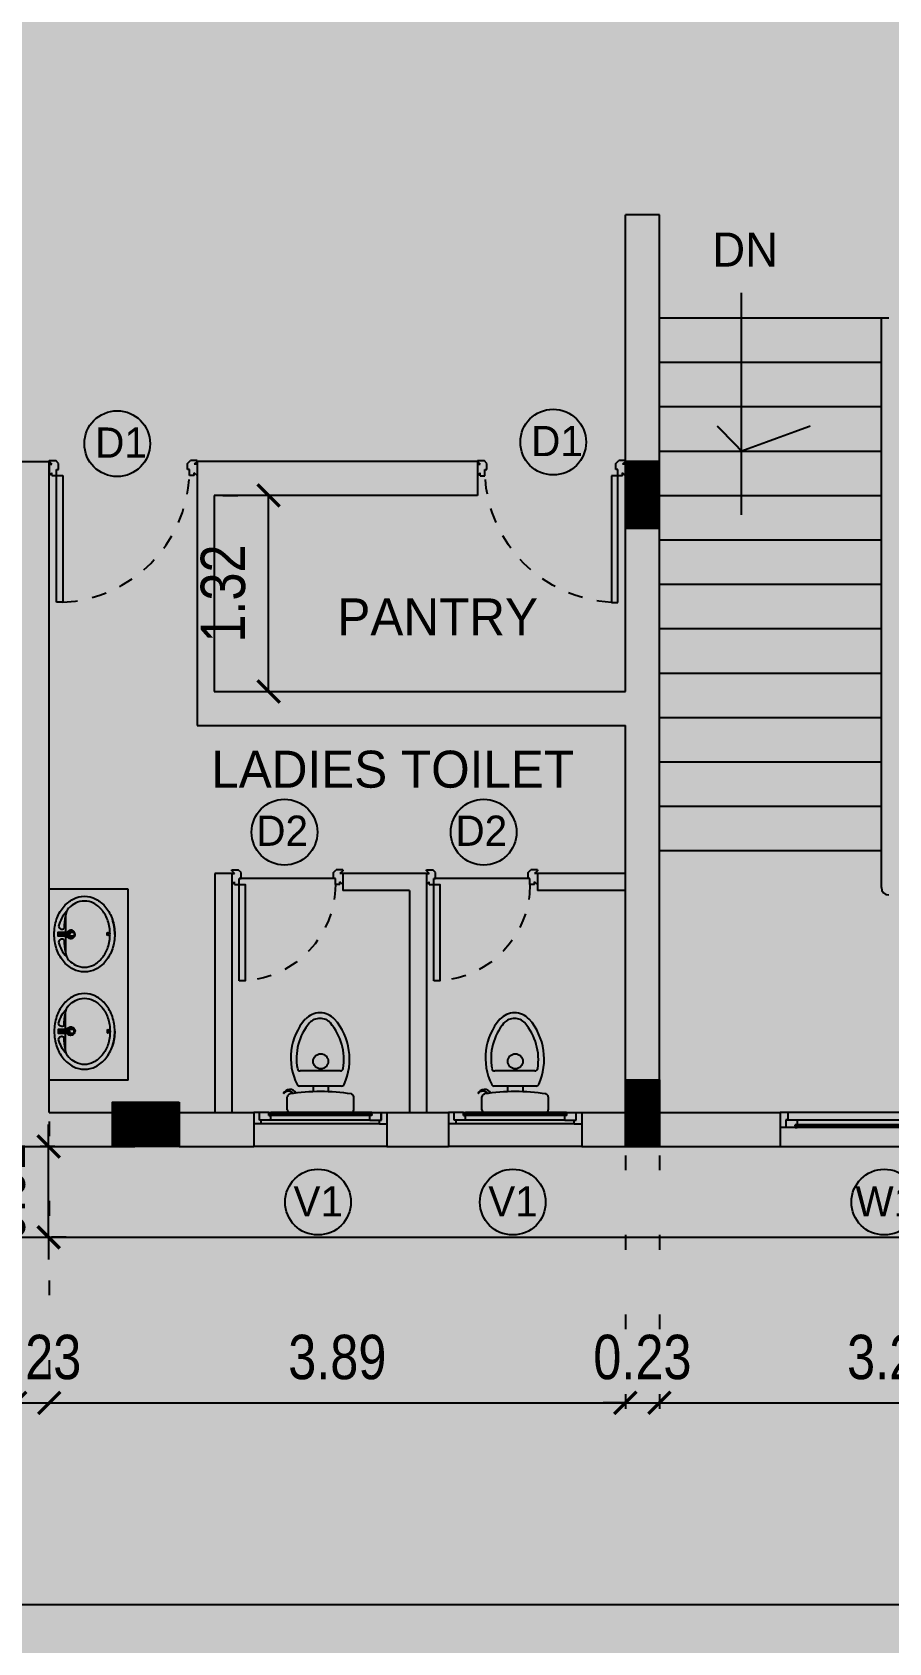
# Model space of a CAD drawing. Header units: metres. Extents: x 1422408 to 2267498, y 3894 to 80428.
# Drawn here: x 2267140.41 to 2267146.2, y 4145.51 to 4156.4 of the extents above; entities that cross this region are included whole.
import ezdxf

# ---------------------------------------------------------------- set-up
doc = ezdxf.new("R2010")
doc.units = ezdxf.units.M
doc.header["$LTSCALE"] = 3.5
doc.header["$MEASUREMENT"] = 0
for name, pattern in [('DASHED2', [0.375, 0.25, -0.125]), ('DOT2', [0.125, 0, -0.125]), ('HIDDEN', [0.375, 0.25, -0.125])]:
    doc.linetypes.add(name, pattern=pattern)
doc.layers.get('0').update_dxf_attribs({"linetype": 'CONTINUOUS'})
doc.layers.get('DEFPOINTS').update_dxf_attribs({"linetype": 'CONTINUOUS'})
for name, color, linetype in [('CAR', 8, 'DASHED2'), ('COLUMN', 2, 'CONTINUOUS'), ('DOOR', 8, 'CONTINUOUS'), ('ED', 30, 'CONTINUOUS'), ('FURN', 35, 'CONTINUOUS'), ('GLASS', 4, 'CONTINUOUS'), ('kitchen', 252, 'CONTINUOUS'), ('sanitary', 42, 'CONTINUOUS'), ('STEPS', 233, 'CONTINUOUS'), ('TABLE', 14, 'CONTINUOUS'), ('TEXT', 4, 'CONTINUOUS'), ('TOILET', 8, 'CONTINUOUS'), ('WALL', 125, 'CONTINUOUS'), ('WIN', 8, 'CONTINUOUS'), ('window', 252, 'CONTINUOUS')]:
    doc.layers.add(name, color=color, linetype=linetype)
doc.layers.add('P', color=250, linetype='CONTINUOUS', lineweight=100)
doc.styles.add('ID', font='GOTHIC.TTF', dxfattribs={"width": 0.85})
doc.styles.add('USA TEXT', font='GOTHIC.TTF')
doc.dimstyles.new('1-100-ED', dxfattribs={"dimtxt": 350, "dimasz": 100, "dimexe": 0.18, "dimexo": 0.0625, "dimgap": 25, "dimtad": 1, "dimdec": 0, "dimzin": 0, "dimdsep": 46, "dimtxsty": 'USA TEXT', "dimblk": 'ARCHTICK', "dimcen": 0.1, "dimclrd": 252, "dimclre": 9, "dimclrt": 3, "dimadec": 0, "dimazin": 0, "dimtfac": 1, "dimtdec": 0, "dimtofl": 0, "dimtmove": 2, "dimatfit": 3, "dimldrblk": 'ARCHTICK', "dimfxl": 0.18, "dimtolj": 1, "dimtzin": 0, "dimarcsym": 0})
doc.dimstyles.new('1-100-ID', dxfattribs={"dimtxt": 0.3, "dimasz": 0.15, "dimexe": 0.1, "dimexo": 0.06, "dimgap": 0.15, "dimtad": 1, "dimzin": 3, "dimdsep": 46, "dimtxsty": 'ID', "dimblk": 'ARCHTICK', "dimcen": 0, "dimclrd": 252, "dimclre": 252, "dimclrt": 3, "dimadec": 0, "dimazin": 0, "dimtfac": 1, "dimtix": 1, "dimtmove": 2, "dimatfit": 3, "dimldrblk": 'OPEN90', "dimfxl": 0, "dimtolj": 1, "dimtzin": 0, "dimarcsym": 0})

# ---------------------------------------------------------------- blocks, each defined once
blk = doc.blocks.new('1')
at = {"layer": 'COLUMN'}
h = blk.add_hatch(dxfattribs=at)
h.set_pattern_fill('ANSI31', color=8, scale=50, style=0)
h.paths.add_polyline_path([(1593152, -270597), (1592852, -270597), (1592852, -270147), (1593152, -270147)])
at = {"layer": 'COLUMN', "color": 4}
for p, q in [((1592967, -270147), (1592967, -270597)), ((1592852, -270482), (1593152, -270482))]:
    blk.add_line(p, q, dxfattribs=at)
at = {"layer": 'COLUMN'}
for points in [[(1593152, -270597), (1592852, -270597), (1592852, -270147), (1593152, -270147)], [(1592938, -270454), (1592995, -270454), (1592995, -270510), (1592938, -270510)]]:
    blk.add_lwpolyline(points, close=True, dxfattribs=at)
blk = doc.blocks.new('1000door.')
at = {"layer": 'DOOR'}
for p, q in [((0, 19), (0, 26)), ((0, 26), (45, 26)), ((0, 19), (19, 0)), ((0, 0), (19, 0)), ((0, 0), (0, -77)), ((64, 6), (45, 26)), ((64, -35), (64, 6)), ((936, 6), (955, 26)), ((936, -35), (936, 6)), ((1000, 26), (955, 26)), ((1000, 19), (981, 0)), ((1000, 0), (981, 0)), ((1000, 26), (1000, 19)), ((1000, 0), (1000, -77)), ((0, -77), (19, -58)), ((19, -77), (19, -58)), ((19, -77), (51, -77)), ((51, -77), (51, -35)), ((51, -35), (64, -35)), ((51, -77), (93, -77)), ((51, -933), (51, -77)), ((93, -77), (93, -933)), ((949, -35), (936, -35)), ((949, -77), (949, -35)), ((981, -77), (949, -77)), ((981, -77), (981, -58)), ((1000, -77), (981, -58)), ((1000, -77), (1000, -77)), ((93, -933), (51, -933))]:
    blk.add_line(p, q, dxfattribs=at)
at = {"layer": 'DOOR', "color": 250, "linetype": 'HIDDEN', "ltscale": 0.5}
blk.add_arc((49, -33), 901, 272.8044, 357.2379, dxfattribs=at)
blk = doc.blocks.new('d1-a')
at = {"layer": 'DOOR'}
for p, q in [((0, 3), (0.75, 2.25)), ((0, 0), (0, 3)), ((0, -0.75), (0.75, 0)), ((0, 0), (0.75, 0)), ((0.75, 3), (2, 3)), ((0.75, 3), (0.75, 2.25)), ((2, 3), (2, 1.38)), ((2, 1.38), (2.5, 1.38)), ((2.5, 1.38), (2.5, -0.25)), ((28, 1.38), (27.5, 1.38)), ((27.5, 1.38), (27.5, -0.25)), ((29.25, 3), (28, 3)), ((28, 3), (28, 1.38)), ((29.25, 3), (29.25, 2.25)), ((30, 3), (29.25, 2.25)), ((30, -0.75), (29.25, 0)), ((30, 0), (29.25, 0)), ((30, 3), (30, 3)), ((30, 0), (30, 3)), ((0, -0.75), (0, -1)), ((0, -1), (1.75, -1)), ((2.5, -0.25), (1.75, -1)), ((27.5, -0.25), (28.25, -1)), ((30, -1), (28.25, -1)), ((30, -1), (30, -0.75))]:
    blk.add_line(p, q, dxfattribs=at)
blk.add_lwpolyline([(2, 29), (2, 3), (3.62, 3), (3.62, 29)], close=True, dxfattribs=at)
at = {"layer": 'DOOR', "linetype": 'HIDDEN'}
blk.add_arc((1.91, 2.97), 26.09, 0.0754, 86.2439, dxfattribs=at)
blk = doc.blocks.new('WASHBASIN1')
at = {"layer": 'kitchen', "color": 251}
for p, q in [((-3, 0.5), (-3, 4.79)), ((-3, -4.79), (-3, -0.5))]:
    blk.add_line(p, q, dxfattribs=at)
at = {"layer": 'kitchen', "color": 252}
blk.add_lwpolyline([(0, 0, -0.080167), (-0.63, -3.92, -0.088923), (-2.34, -7.07, -0.104957), (-5.03, -9.28, -0.120011), (-8, -10, -0.120011), (-10.97, -9.28, -0.104957), (-13.66, -7.07, -0.088923), (-15.37, -3.92, -0.080167), (-16, 0, -0.080167), (-15.37, 3.92, -0.088923), (-13.66, 7.07, -0.104957), (-10.97, 9.28, -0.120011), (-8, 10, -0.120011), (-5.03, 9.28, -0.104957), (-2.34, 7.07, -0.088923), (-0.63, 3.92, -0.080167)], format="xyb", close=True, dxfattribs=at)
at = {"layer": 'kitchen', "color": 14}
blk.add_lwpolyline([(-5.26, 0.5), (-1.07, 0.5), (-1.07, -0.5), (-5.26, -0.5)], close=True, dxfattribs=at)
at = {"layer": 'kitchen', "color": 205}
blk.add_lwpolyline([(-4.16, 0.12), (-1.62, 0.12), (-1.62, -0.12), (-4.16, -0.12)], close=True, dxfattribs=at)
at = {"layer": 'kitchen', "color": 252}
blk.add_lwpolyline([(-2.84, 0.12), (-2.84, 0.35), (-1.2, 0.35), (-1.2, -0.35), (-2.84, -0.35), (-2.84, -0.12)], dxfattribs=at)
at = {"layer": 'kitchen', "color": 251}
for centre, radius, start, end in [((-8, 3.55), 5.2, 90, 117.3736), ((-8, 3.55), 5.2, 62.6264, 90), ((-5.72, 0.72), 8.91, 141.3402, 161.6663), ((-7.11, 1.84), 7.13, 117.3736, 141.3402), ((-8.89, 1.84), 7.13, 45.6553, 62.6264), ((-6, 4.79), 3, 0, 45.6553), ((-3.54, 0), 11.21, 161.6663, 180), ((-3.54, 0), 11.21, 180, 198.3337), ((-5.72, -0.72), 8.91, 198.3337, 218.6598), ((-7.11, -1.84), 7.13, 218.6598, 242.6264), ((-8, -3.55), 5.2, 242.6264, 270), ((-8, -3.55), 5.2, 270, 297.3736), ((-8.89, -1.84), 7.13, 297.3736, 314.3447), ((-6, -4.79), 3, 314.3447, 0)]:
    blk.add_arc(centre, radius, start, end, dxfattribs=at)
at = {"layer": 'kitchen', "color": 250}
for centre, radius, start, end in [((-9.41, 0.12), 8.49, 13.6482, 43.35), ((-13.31, 2.07), 10.66, 357.4037, 14.7889), ((-4.38, 0.07), 1.12, 22.6482, 329.947), ((-4.38, 0.07), 0.875, 29.6758, 150.3242), ((-2.02, 2.16), 0.862, 222.2517, 358.3999), ((-4.38, 0.07), 0.875, 220.0822, 319.9178), ((-9.41, -0.12), 8.49, 316.65, 346.3518), ((-13.31, -2.07), 10.66, 345.2111, 2.5963), ((-2.02, -2.16), 0.862, 1.6001, 137.7483)]:
    blk.add_arc(centre, radius, start, end, dxfattribs=at)
blk.add_ellipse((-14.17, 0), major_axis=(0, 0.45), ratio=0.449595, dxfattribs=at)
at = {"layer": 'TABLE'}
blk.add_arc((-3.54, 0), 12.46, 179.5656, 198.3337, dxfattribs=at)
blk = doc.blocks.new('EWC1')
at = {"layer": 'sanitary'}
for p, q in [((134, 281), (-138, 281)), ((142, 179), (-142, 179)), ((-51, 179), (-51, 141)), ((51, 179), (51, 141)), ((-225, 19), (-225, 106)), ((205, 0), (-205, 0)), ((225, 19), (225, 106))]:
    blk.add_line(p, q, dxfattribs=at)
blk.add_circle((1, 346), 51.1, dxfattribs=at)
for centre, radius, start, end in [((-4, 540), 134, 42.6723, 137.3277), ((201, 369), 402, 139.2266, 206.511), ((211, 365), 374, 139.9991, 190.5384), ((-4, 540), 96.2, 42.6723, 137.3277), ((-231, 356), 388, 351.2742, 40.0087), ((-220, 360), 416, 335.874, 40.7704), ((-138, 300), 19.2, 191.1661, 270), ((134, 300), 19.2, 270, 350.7716), ((-208, 110), 46.9, 26.4939, 159.6192), ((-218, 104), 40.7, 36.8012, 146.6625), ((-205, 106), 19.2, 99.0465, 180), ((0, -1184), 1326, 80.9535, 99.0465), ((-142, 198), 19.2, 207.7076, 270), ((142, 198), 19.2, 270, 334.7899), ((205, 106), 19.2, 0, 80.9535), ((-205, 19), 19.2, 180, 270), ((205, 19), 19.2, 270, 0)]:
    blk.add_arc(centre, radius, start, end, dxfattribs=at)
blk = doc.blocks.new('VENT')
at = {"layer": 'GLASS'}
for p, q in [((1948416, -431257), (1947721, -431257)), ((1947721, -431257), (1947721, -431264)), ((1948416, -431264), (1947721, -431264)), ((1948416, -431257), (1948416, -431264))]:
    blk.add_line(p, q, dxfattribs=at)
at = {"layer": 'WALL', "linetype": 'Continuous'}
for p, q in [((1947618, -431244), (1947618, -431474)), ((1948518, -431244), (1948518, -431474))]:
    blk.add_line(p, q, dxfattribs=at)
at = {"layer": 'WIN', "color": 205}
for p, q in [((1947656, -431244), (1947618, -431244)), ((1947669, -431321), (1947618, -431321)), ((1947656, -431296), (1947656, -431244)), ((1947669, -431296), (1947656, -431296)), ((1947657, -431296), (1947657, -431244)), ((1947720, -431244), (1947657, -431244)), ((1947733, -431296), (1947657, -431296)), ((1947669, -431321), (1947669, -431296)), ((1947720, -431264), (1947720, -431244)), ((1947720, -431264), (1947733, -431264)), ((1947721, -431257), (1947721, -431244)), ((1947721, -431244), (1947733, -431244)), ((1947733, -431257), (1947721, -431257)), ((1947733, -431257), (1947733, -431244)), ((1947733, -431296), (1947733, -431264)), ((1948403, -431257), (1948403, -431244)), ((1948416, -431244), (1948403, -431244)), ((1948403, -431257), (1948416, -431257)), ((1948403, -431296), (1948403, -431264)), ((1948417, -431264), (1948403, -431264)), ((1948403, -431296), (1948480, -431296)), ((1948416, -431257), (1948416, -431244)), ((1948417, -431244), (1948480, -431244)), ((1948417, -431264), (1948417, -431244)), ((1948467, -431321), (1948467, -431296)), ((1948467, -431296), (1948481, -431296)), ((1948467, -431321), (1948518, -431321)), ((1948480, -431296), (1948480, -431244)), ((1948481, -431296), (1948481, -431244)), ((1948481, -431244), (1948518, -431244))]:
    blk.add_line(p, q, dxfattribs=at)
at = {"layer": 'WIN'}
for p, q in [((1948467, -431321), (1947669, -431321)), ((1948403, -431244), (1947733, -431244)), ((1948403, -431296), (1947733, -431296)), ((1948518, -431474), (1947618, -431474))]:
    blk.add_line(p, q, dxfattribs=at)
blk = doc.blocks.new('WINDWO')
at = {"layer": 'WALL'}
for p, q in [((0, 230), (0, 0)), ((1500, 230), (1500, 0))]:
    blk.add_line(p, q, dxfattribs=at)
at = {"layer": 'window', "color": 252}
for p, q in [((51, 230), (0, 230)), ((1449, 230), (51, 230)), ((51, 230), (51, 180)), ((1449, 230), (1449, 180)), ((1449, 230), (1500, 230)), ((38, 128), (0, 128)), ((38, 180), (38, 128)), ((51, 180), (38, 180)), ((38, 179), (38, 128)), ((115, 179), (38, 179)), ((102, 128), (38, 128)), ((102, 147), (102, 128)), ((102, 147), (115, 147)), ((102, 141), (102, 147)), ((102, 141), (102, 128)), ((115, 141), (102, 141)), ((102, 128), (115, 128)), ((115, 179), (115, 147)), ((115, 141), (115, 128)), ((1385, 179), (1462, 179)), ((1385, 179), (1385, 147)), ((1398, 147), (1385, 147)), ((1385, 141), (1398, 141)), ((1385, 141), (1385, 128)), ((1398, 128), (1385, 128)), ((1398, 147), (1398, 128)), ((1398, 141), (1398, 128)), ((1398, 128), (1462, 128)), ((1449, 180), (1462, 180)), ((1462, 180), (1462, 128)), ((1462, 179), (1462, 128)), ((1462, 128), (1500, 128)), ((0, 0), (1500, 0))]:
    blk.add_line(p, q, dxfattribs=at)
at = {"layer": 'window', "color": 4}
for p, q in [((1398, 147), (102, 147)), ((1398, 141), (102, 141)), ((1398, 141), (1398, 147))]:
    blk.add_line(p, q, dxfattribs=at)
at = {"layer": 'window', "color": 250}
for p, q in [((1385, 179), (115, 179)), ((1385, 128), (115, 128))]:
    blk.add_line(p, q, dxfattribs=at)
blk = doc.blocks.new('_ArchTick')
at = {"color": 0, "linetype": 'ByBlock', "const_width": 0.15}
blk.add_lwpolyline([(-0.5, -0.5), (0.5, 0.5)], dxfattribs=at)
blk = doc.blocks.new('*D512')
at = {"layer": 'DEFPOINTS', "color": 0, "transparency": 16777216}
for p in [(2267140.296, 4149.098), (2267140.526, 4149.098), (2267140.526, 4147.136)]:
    blk.add_point(p, dxfattribs=at)
at = {"layer": 'ED', "color": 252, "linetype": 'DOT2', "lineweight": -2, "transparency": 16777216}
for p, q in [((2267140.296, 4149.038), (2267140.296, 4147.036)), ((2267140.526, 4149.038), (2267140.526, 4147.036))]:
    blk.add_line(p, q, dxfattribs=at)
at = {"layer": 'ED', "color": 252, "lineweight": -2, "transparency": 16777216}
for p, q in [((2267140.296, 4147.136), (2267140.146, 4147.136)), ((2267140.296, 4147.136), (2267140.526, 4147.136)), ((2267140.526, 4147.136), (2267140.676, 4147.136))]:
    blk.add_line(p, q, dxfattribs=at)
at = {"layer": 'ED', "color": 252, "lineweight": -2, "transparency": 16777216, "xscale": 0.15, "yscale": 0.15, "zscale": 0.15}
blk.add_blockref('_ArchTick', (2267140.296, 4147.136), dxfattribs=at)
at = {"layer": 'ED', "color": 252, "lineweight": -2, "transparency": 16777216, "xscale": 0.15, "yscale": 0.15, "zscale": 0.15, "rotation": 180}
blk.add_blockref('_ArchTick', (2267140.526, 4147.136), dxfattribs=at)
at = {"layer": 'ED', "color": 3, "transparency": 16777216, "insert": (2267140.411, 4147.444), "char_height": 0.3, "attachment_point": 5, "style": 'ID'}
blk.add_mtext('\\A1;0.23', dxfattribs=at)
blk = doc.blocks.new('_Open90')
at = {"color": 0, "linetype": 'ByBlock', "lineweight": -2}
for p, q in [((0, 0), (-1, 0)), ((-0.5, 0.5), (0, 0)), ((0, 0), (-0.5, -0.5))]:
    blk.add_line(p, q, dxfattribs=at)
blk = doc.blocks.new('*D513')
at = {"layer": 'DEFPOINTS', "color": 0, "transparency": 16777216}
for p in [(2267140.526, 4149.098), (2267144.42, 4148.868), (2267144.42, 4147.136)]:
    blk.add_point(p, dxfattribs=at)
at = {"layer": 'ED', "color": 252, "linetype": 'DOT2', "lineweight": -2, "transparency": 16777216}
for p, q in [((2267140.526, 4149.038), (2267140.526, 4147.036)), ((2267144.42, 4148.808), (2267144.42, 4147.036))]:
    blk.add_line(p, q, dxfattribs=at)
at = {"layer": 'ED', "color": 252, "lineweight": -2, "transparency": 16777216}
blk.add_line((2267140.526, 4147.136), (2267144.42, 4147.136), dxfattribs=at)
at = {"layer": 'ED', "color": 252, "lineweight": -2, "transparency": 16777216, "xscale": 0.15, "yscale": 0.15, "zscale": 0.15, "rotation": 180}
blk.add_blockref('_ArchTick', (2267140.526, 4147.136), dxfattribs=at)
at = {"layer": 'ED', "color": 252, "lineweight": -2, "transparency": 16777216, "xscale": 0.15, "yscale": 0.15, "zscale": 0.15}
blk.add_blockref('_ArchTick', (2267144.42, 4147.136), dxfattribs=at)
at = {"layer": 'ED', "color": 3, "transparency": 16777216, "insert": (2267142.473, 4147.444), "char_height": 0.3, "attachment_point": 5, "style": 'ID'}
blk.add_mtext('\\A1;3.89', dxfattribs=at)
blk = doc.blocks.new('*D514')
at = {"layer": 'DEFPOINTS', "color": 0, "transparency": 16777216}
for p in [(2267144.42, 4148.868), (2267144.65, 4148.868), (2267144.65, 4147.136)]:
    blk.add_point(p, dxfattribs=at)
at = {"layer": 'ED', "color": 252, "linetype": 'DOT2', "lineweight": -2, "transparency": 16777216}
for p, q in [((2267144.42, 4148.808), (2267144.42, 4147.036)), ((2267144.65, 4148.808), (2267144.65, 4147.036))]:
    blk.add_line(p, q, dxfattribs=at)
at = {"layer": 'ED', "color": 252, "lineweight": -2, "transparency": 16777216}
for p, q in [((2267144.42, 4147.136), (2267144.27, 4147.136)), ((2267144.42, 4147.136), (2267144.65, 4147.136)), ((2267144.65, 4147.136), (2267144.8, 4147.136))]:
    blk.add_line(p, q, dxfattribs=at)
at = {"layer": 'ED', "color": 252, "lineweight": -2, "transparency": 16777216, "xscale": 0.15, "yscale": 0.15, "zscale": 0.15}
blk.add_blockref('_ArchTick', (2267144.42, 4147.136), dxfattribs=at)
at = {"layer": 'ED', "color": 252, "lineweight": -2, "transparency": 16777216, "xscale": 0.15, "yscale": 0.15, "zscale": 0.15, "rotation": 180}
blk.add_blockref('_ArchTick', (2267144.65, 4147.136), dxfattribs=at)
at = {"layer": 'ED', "color": 3, "transparency": 16777216, "insert": (2267144.535, 4147.444), "char_height": 0.3, "attachment_point": 5, "style": 'ID'}
blk.add_mtext('\\A1;0.23', dxfattribs=at)
blk = doc.blocks.new('*D515')
at = {"layer": 'DEFPOINTS', "color": 0, "transparency": 16777216}
for p in [(2267144.65, 4148.868), (2267147.851, 4148.868), (2267147.851, 4147.136)]:
    blk.add_point(p, dxfattribs=at)
at = {"layer": 'ED', "color": 252, "linetype": 'DOT2', "lineweight": -2, "transparency": 16777216}
for p, q in [((2267144.65, 4148.808), (2267144.65, 4147.036)), ((2267147.851, 4148.808), (2267147.851, 4147.036))]:
    blk.add_line(p, q, dxfattribs=at)
at = {"layer": 'ED', "color": 252, "lineweight": -2, "transparency": 16777216}
blk.add_line((2267144.65, 4147.136), (2267147.851, 4147.136), dxfattribs=at)
at = {"layer": 'ED', "color": 252, "lineweight": -2, "transparency": 16777216, "xscale": 0.15, "yscale": 0.15, "zscale": 0.15, "rotation": 180}
blk.add_blockref('_ArchTick', (2267144.65, 4147.136), dxfattribs=at)
at = {"layer": 'ED', "color": 252, "lineweight": -2, "transparency": 16777216, "xscale": 0.15, "yscale": 0.15, "zscale": 0.15}
blk.add_blockref('_ArchTick', (2267147.851, 4147.136), dxfattribs=at)
at = {"layer": 'ED', "color": 3, "transparency": 16777216, "insert": (2267146.25, 4147.444), "char_height": 0.3, "attachment_point": 5, "style": 'ID'}
blk.add_mtext('\\A1;3.20', dxfattribs=at)
blk = doc.blocks.new('*D517')
at = {"layer": 'DEFPOINTS', "color": 0, "transparency": 16777216}
for p in [(2267109.175, 4147.136), (2267147.481, 4147.136), (2267147.481, 4145.774)]:
    blk.add_point(p, dxfattribs=at)
at = {"layer": 'ED', "color": 252, "linetype": 'DOT2', "lineweight": -2, "transparency": 16777216}
for p, q in [((2267109.175, 4147.076), (2267109.175, 4145.674)), ((2267147.481, 4147.076), (2267147.481, 4145.674))]:
    blk.add_line(p, q, dxfattribs=at)
at = {"layer": 'ED', "color": 252, "lineweight": -2, "transparency": 16777216}
blk.add_line((2267109.175, 4145.774), (2267147.481, 4145.774), dxfattribs=at)
at = {"layer": 'ED', "color": 252, "lineweight": -2, "transparency": 16777216, "xscale": 0.15, "yscale": 0.15, "zscale": 0.15, "rotation": 180}
blk.add_blockref('_ArchTick', (2267109.175, 4145.774), dxfattribs=at)
at = {"layer": 'ED', "color": 252, "lineweight": -2, "transparency": 16777216, "xscale": 0.15, "yscale": 0.15, "zscale": 0.15}
blk.add_blockref('_ArchTick', (2267147.481, 4145.774), dxfattribs=at)
at = {"layer": 'ED', "color": 3, "transparency": 16777216, "insert": (2267128.328, 4146.082), "char_height": 0.3, "attachment_point": 5, "style": 'ID'}
blk.add_mtext('\\A1;38.31', dxfattribs=at)
blk = doc.blocks.new('*D546')
at = {"layer": 'DEFPOINTS', "color": 0, "transparency": 16777216}
for p in [(2267141.64, 4153.268), (2267142.009, 4153.268), (2267141.64, 4151.943)]:
    blk.add_point(p, dxfattribs=at)
at = {"layer": 'ED', "color": 252, "linetype": 'DOT2', "lineweight": -2, "transparency": 16777216}
for p, q in [((2267141.7, 4153.268), (2267142.109, 4153.268)), ((2267141.7, 4151.943), (2267142.109, 4151.943))]:
    blk.add_line(p, q, dxfattribs=at)
at = {"layer": 'ED', "color": 252, "lineweight": -2, "transparency": 16777216}
blk.add_line((2267142.009, 4151.943), (2267142.009, 4153.268), dxfattribs=at)
at = {"layer": 'ED', "color": 252, "lineweight": -2, "transparency": 16777216, "xscale": 0.15, "yscale": 0.15, "zscale": 0.15}
for p, rotation in [((2267142.009, 4153.268), 90), ((2267142.009, 4151.943), 270)]:
    blk.add_blockref('_ArchTick', p, dxfattribs=dict(at, rotation=rotation))
at = {"layer": 'ED', "color": 3, "transparency": 16777216, "insert": (2267141.702, 4152.605), "char_height": 0.3, "attachment_point": 5, "rotation": 90, "style": 'ID'}
blk.add_mtext('\\A1;1.32', dxfattribs=at)
blk = doc.blocks.new('*D591')
at = {"layer": 'DEFPOINTS', "color": 0, "transparency": 16777216}
for p in [(2267140.522, 4148.868), (2267140.625, 4148.868), (2267140.701, 4148.255)]:
    blk.add_point(p, dxfattribs=at)
at = {"layer": 'ED', "color": 252, "lineweight": -2, "transparency": 16777216}
for p, q in [((2267140.522, 4148.868), (2267140.522, 4149.018)), ((2267140.522, 4148.255), (2267140.522, 4148.868)), ((2267140.522, 4148.255), (2267140.522, 4148.105))]:
    blk.add_line(p, q, dxfattribs=at)
at = {"layer": 'ED', "color": 252, "linetype": 'DOT2', "lineweight": -2, "transparency": 16777216}
for p, q in [((2267140.565, 4148.868), (2267140.422, 4148.868)), ((2267140.641, 4148.255), (2267140.422, 4148.255))]:
    blk.add_line(p, q, dxfattribs=at)
at = {"layer": 'ED', "color": 252, "lineweight": -2, "transparency": 16777216, "xscale": 0.15, "yscale": 0.15, "zscale": 0.15}
for p, rotation in [((2267140.522, 4148.868), 270), ((2267140.522, 4148.255), 90)]:
    blk.add_blockref('_ArchTick', p, dxfattribs=dict(at, rotation=rotation))
at = {"layer": 'ED', "color": 3, "transparency": 16777216, "insert": (2267140.214, 4148.561), "char_height": 0.3, "attachment_point": 5, "rotation": 90, "style": 'ID'}
blk.add_mtext('\\A1;0.61', dxfattribs=at)

msp = doc.modelspace()

# ---------------------------------------------------------------- hatches: boundary and pattern name
at = {"layer": 'COLUMN'}
h = msp.add_hatch(dxfattribs=at)
h.set_pattern_fill('ANSI31', color=8, scale=1.277778, style=0)
h.set_pattern_definition([(315, (2265551.568459, 3882.900856), (-0.00441941739, -0.00441941739), [])])
h.paths.add_polyline_path([(2267144.65014, 4153.49802), (2267144.65014, 4153.04802), (2267144.42014, 4153.04802), (2267144.42014, 4153.49802)])
h = msp.add_hatch(dxfattribs=at)
h.set_pattern_fill('ANSI31', color=8, scale=1.277778, style=0)
h.set_pattern_definition([(45, (2265551.568459, 4419.465171), (-0.00441941739, 0.00441941739), [])])
h.paths.add_polyline_path([(2267144.65014, 4148.86801), (2267144.65014, 4149.31801), (2267144.42014, 4149.31801), (2267144.42014, 4148.86801)])

# ---------------------------------------------------------------- linework, layer by layer
at = {"layer": 'CAR', "ltscale": 2, "const_width": 0.01278}
msp.add_lwpolyline([(2267142.01792, 4168.53975), (2267142.01792, 4179.19475), (2267108.56125, 4179.19475), (2267108.56125, 4148.25475), (2267148.39385, 4148.25475), (2267148.39385, 4152.65469), (2267155.31791, 4152.65469), (2267155.31792, 4168.5396), (2267142.01793, 4168.53975)], dxfattribs=at)
at = {"layer": 'COLUMN'}
for p, q in [((2267144.42014, 4153.49802), (2267144.42014, 4153.04802)), ((2267144.65014, 4153.49802), (2267144.42014, 4153.49802)), ((2267144.65014, 4153.04802), (2267144.65014, 4153.49802)), ((2267144.50696, 4153.41052), (2267144.50696, 4153.35464)), ((2267144.56331, 4153.41052), (2267144.50696, 4153.41052)), ((2267144.50696, 4153.35464), (2267144.56331, 4153.35464)), ((2267144.56331, 4153.35464), (2267144.56331, 4153.41052)), ((2267144.42014, 4153.04802), (2267144.65014, 4153.04802)), ((2267144.42014, 4149.31801), (2267144.65014, 4149.31801)), ((2267144.42014, 4148.86801), (2267144.42014, 4149.31801)), ((2267144.65014, 4149.31801), (2267144.65014, 4148.86801)), ((2267144.50696, 4148.95551), (2267144.50696, 4149.01138)), ((2267144.50696, 4149.01138), (2267144.56331, 4149.01138)), ((2267144.56331, 4149.01138), (2267144.56331, 4148.95551)), ((2267144.56331, 4148.95551), (2267144.50696, 4148.95551)), ((2267144.65014, 4148.86801), (2267144.42014, 4148.86801))]:
    msp.add_line(p, q, dxfattribs=at)
at = {"layer": 'COLUMN', "color": 4}
for p, q in [((2267144.53514, 4153.04801), (2267144.53514, 4153.49802)), ((2267144.42014, 4153.38302), (2267144.65014, 4153.38302)), ((2267144.53514, 4149.31802), (2267144.53514, 4148.86801)), ((2267144.42014, 4148.98301), (2267144.65014, 4148.98301))]:
    msp.add_line(p, q, dxfattribs=at)
at = {"layer": 'DOOR', "color": 250, "linetype": 'Continuous'}
for p, q in [((2267142.46, 4150.67853), (2267141.81, 4150.67853)), ((2267143.775, 4150.67853), (2267143.125, 4150.67853))]:
    msp.add_line(p, q, dxfattribs=at)
at = {"layer": 'ED', "const_width": 0.01278}
for points in [[(2267145.20554, 4153.56802), (2267145.04083, 4153.73744)], [(2267145.20554, 4153.56802), (2267145.67025, 4153.73744)]]:
    msp.add_lwpolyline(points, dxfattribs=at)
at = {"layer": 'FURN'}
for p, q in [((2267146.15014, 4154.46802), (2267146.20014, 4154.46802)), ((2267146.15014, 4150.61802), (2267146.15014, 4154.46802))]:
    msp.add_line(p, q, dxfattribs=at)
msp.add_arc((2267146.20014, 4150.61802), 0.05, 180, 270, dxfattribs=at)
at = {"layer": 'STEPS'}
for p, q in [((2267144.65014, 4154.46802), (2267146.15014, 4154.46802)), ((2267144.65014, 4154.16802), (2267146.15014, 4154.16802)), ((2267144.65014, 4153.86802), (2267146.15014, 4153.86802)), ((2267144.65014, 4153.56802), (2267146.15014, 4153.56802)), ((2267144.65014, 4153.26802), (2267146.15014, 4153.26802)), ((2267144.65014, 4152.96802), (2267146.15014, 4152.96802)), ((2267144.65014, 4152.66802), (2267146.15014, 4152.66802)), ((2267144.65014, 4152.36802), (2267146.15014, 4152.36802)), ((2267144.65014, 4152.06802), (2267146.15014, 4152.06802)), ((2267144.65014, 4151.76802), (2267146.15014, 4151.76802)), ((2267144.65014, 4151.46802), (2267146.15014, 4151.46802)), ((2267144.65014, 4151.16802), (2267146.15014, 4151.16802)), ((2267144.65014, 4150.86802), (2267146.15014, 4150.86802))]:
    msp.add_line(p, q, dxfattribs=at)
at = {"layer": 'STEPS', "linetype": 'HIDDEN'}
msp.add_line((2267144.65014, 4153.49802), (2267144.65014, 4153.49802), dxfattribs=at)
at = {"layer": 'TEXT'}
for centre in [(2267140.98582, 4153.61788), (2267143.93236, 4153.62859), (2267142.11632, 4150.99233), (2267143.46215, 4150.99233), (2267142.34251, 4148.49285), (2267143.65887, 4148.49285), (2267146.16976, 4148.49285)]:
    msp.add_circle(centre, 0.22231, dxfattribs=at)
at = {"layer": 'WALL'}
for p, q in [((2267144.42014, 4151.94291), (2267144.42014, 4155.16469)), ((2267144.65014, 4155.16469), (2267144.42014, 4155.16469)), ((2267144.65014, 4149.09827), (2267144.65014, 4155.16469)), ((2267140.29611, 4153.49802), (2267140.52537, 4153.49802)), ((2267140.52615, 4149.09806), (2267140.52537, 4153.49802)), ((2267143.42036, 4153.49764), (2267141.52515, 4153.49764)), ((2267141.52515, 4153.49764), (2267141.52515, 4151.71291)), ((2267143.42036, 4153.49764), (2267143.42036, 4153.26764)), ((2267144.65014, 4153.49802), (2267144.42014, 4153.49802)), ((2267143.42036, 4153.26764), (2267141.64015, 4153.26764)), ((2267141.64015, 4153.26764), (2267141.64015, 4151.94291)), ((2267141.64015, 4151.94291), (2267144.42014, 4151.94291)), ((2267141.52515, 4151.71291), (2267144.42014, 4151.71291)), ((2267144.42014, 4149.09803), (2267144.42014, 4151.71291)), ((2267140.52615, 4149.09806), (2267141.90864, 4149.09805)), ((2267142.80864, 4149.09804), (2267143.22501, 4149.09804)), ((2267144.12501, 4149.09804), (2267144.42014, 4149.09803)), ((2267144.65014, 4149.09827), (2267145.4664, 4149.09723)), ((2267140.14475, 4148.86807), (2267141.10458, 4148.86802)), ((2267141.40458, 4148.86781), (2267141.90864, 4148.86783)), ((2267142.80864, 4148.86786), (2267143.22501, 4148.86788)), ((2267144.12501, 4148.86791), (2267148.08051, 4148.86803))]:
    msp.add_line(p, q, dxfattribs=at)
at = {"layer": 'WALL', "color": 56, "linetype": 'Continuous'}
for p, q in [((2267141.645, 4150.71291), (2267141.645, 4150.59791)), ((2267141.76, 4150.71291), (2267141.645, 4150.71291)), ((2267141.76, 4150.71291), (2267141.76, 4149.09791)), ((2267142.51, 4150.71291), (2267142.51, 4150.59791)), ((2267143.075, 4150.71291), (2267142.51, 4150.71291)), ((2267143.075, 4150.71291), (2267143.075, 4149.09791)), ((2267143.825, 4150.71291), (2267143.825, 4150.59791)), ((2267144.42014, 4150.71291), (2267143.825, 4150.71291)), ((2267141.645, 4150.59791), (2267141.645, 4149.09791)), ((2267141.645, 4150.59791), (2267141.645, 4150.59791)), ((2267142.96, 4150.59791), (2267142.51, 4150.59791)), ((2267142.96, 4150.59791), (2267142.96, 4149.09791)), ((2267144.42014, 4150.59791), (2267143.825, 4150.59791))]:
    msp.add_line(p, q, dxfattribs=at)
at = {"layer": 'WALL', "color": 250, "linetype": 'Continuous'}
for p, q in [((2267141.05996, 4150.60734), (2267140.52611, 4150.60734)), ((2267141.05996, 4149.31743), (2267141.05996, 4150.60734)), ((2267141.05996, 4149.31743), (2267140.52611, 4149.31743))]:
    msp.add_line(p, q, dxfattribs=at)

# ---------------------------------------------------------------- block references
at = {"layer": 'COLUMN', "color": 8, "xscale": 0.0009999999989101, "yscale": 0.0009999999989101, "zscale": 0.0009999999989101, "rotation": 90}
msp.add_blockref('1', (2266870.80742, 2556.01614), dxfattribs=at)
at = {"layer": 'DOOR', "xscale": -0.0249999999995276, "yscale": 0.0249999999965525, "zscale": 0.0250000000011841, "rotation": 180}
for p in [(2267141.76, 4150.71291), (2267143.075, 4150.71291)]:
    msp.add_blockref('d1-a', p, dxfattribs=at)
at = {"layer": 'ED', "linetype": 'Continuous'}
for p, xscale, yscale, zscale in [((2267140.52537, 4153.47885), 0.0010000000018851, 0.0010000000018851, 0.0010000000018851), ((2267144.42014, 4153.47847), -0.0010000000018851, 0.0009999999989101, 0.000999999999919)]:
    msp.add_blockref('1000door.', p, dxfattribs=dict(at, xscale=xscale, yscale=yscale, zscale=zscale))
at = {"layer": 'P', "color": 1, "xscale": 0.0010000000018851, "yscale": 0.0010000000018851, "zscale": 0.0010000000018851}
msp.add_blockref('WINDWO', (2267145.4664, 4148.86789), dxfattribs=at)
at = {"layer": 'sanitary', "xscale": 0.0010000000018851, "yscale": 0.0010000000018851, "zscale": 0.0010000000018851}
for p in [(2267142.36, 4149.09791), (2267143.675, 4149.09791)]:
    msp.add_blockref('EWC1', p, dxfattribs=at)
at = {"layer": 'TOILET', "xscale": 0.025555555553486, "yscale": 0.025555555553486, "zscale": 0.025555555553486, "rotation": 180}
msp.add_blockref('WASHBASIN1', (2267140.55996, 4150.30368), dxfattribs=at)
at = {"layer": 'TOILET', "xscale": -0.025555555553486, "yscale": 0.025555555553486, "zscale": 0.025555555553486}
msp.add_blockref('WASHBASIN1', (2267140.55996, 4149.64618), dxfattribs=at)
at = {"layer": 'WALL', "xscale": 0.0010000000018851, "yscale": 0.0010000000018851, "zscale": 0.0010000000018851}
for p in [(2265194.29035, 4580.34239), (2265195.60671, 4580.34239)]:
    msp.add_blockref('VENT', p, dxfattribs=at)

# ---------------------------------------------------------------- texts
at = {"layer": 'TEXT', "color": 0, "style": 'USA TEXT'}
msp.add_text('DN', height=0.23, dxfattribs=at).set_placement((2267145.00695, 4154.81473))
at = {"layer": 'TEXT', "style": 'USA TEXT'}
for s, p in [('D1', (2267140.83666, 4153.52296)), ('D1', (2267143.78319, 4153.53366)), ('D2', (2267141.92571, 4150.90013)), ('D2', (2267143.27153, 4150.90013)), ('V1', (2267142.17692, 4148.39557)), ('V1', (2267143.49328, 4148.39557)), ('W1', (2267145.97497, 4148.39557))]:
    msp.add_text(s, height=0.204444, dxfattribs=at).set_placement(p)
at = {"layer": 'TEXT', "color": 0, "linetype": 'Continuous', "char_height": 0.25, "width": 2.4571547, "attachment_point": 5}
for s, insert in [('{\\fCentury Gothic|b0|i0|c0|p15;PANTRY}', (2267143.15157, 4152.44737)), ('{\\fCentury Gothic|b0|i0|c0|p15;LADIES TOILET}', (2267142.84726, 4151.41646))]:
    msp.add_mtext(s, dxfattribs=dict(at, insert=insert))

# ---------------------------------------------------------------- dimensions: what is measured, and where the dimension line sits
at = {"layer": 'ED'}
for base, p1, p2, picture, middle in [((2267142.00911, 4153.26764), (2267141.64015, 4151.94291), (2267141.64015, 4153.26764), '*D546', (2267141.70156, 4152.60527)), ((2267140.52166, 4148.86805), (2267140.70055, 4148.25475), (2267140.62467, 4148.86805), '*D591', (2267140.21411, 4148.5614))]:
    dim = msp.add_linear_dim(base=base, p1=p1, p2=p2, angle=90, dimstyle='1-100-ID', dxfattribs=at)
    dim.commit()
    dim.dimension.update_dxf_attribs({"geometry": picture, "text_midpoint": middle})
for base, p1, p2, picture, middle in [((2267140.52615, 4147.13639), (2267140.29611, 4149.09806), (2267140.52615, 4149.09806), '*D512', (2267140.41113, 4147.44394)), ((2267144.42014, 4147.13639), (2267140.52615, 4149.09806), (2267144.42014, 4148.86801), '*D513', (2267142.47314, 4147.44394)), ((2267144.65014, 4147.13639), (2267144.42014, 4148.86801), (2267144.65014, 4148.86801), '*D514', (2267144.53514, 4147.44394)), ((2267147.85051, 4147.13639), (2267144.65014, 4148.86801), (2267147.85051, 4148.86801), '*D515', (2267146.25032, 4147.44394)), ((2267147.48051, 4145.77423), (2267109.17459, 4147.13639), (2267147.48051, 4147.13639), '*D517', (2267128.32755, 4146.08178))]:
    dim = msp.add_linear_dim(base=base, p1=p1, p2=p2, dimstyle='1-100-ID', dxfattribs=at)
    dim.commit()
    dim.dimension.update_dxf_attribs({"geometry": picture, "text_midpoint": middle})

# ---------------------------------------------------------------- leaders
at = {"layer": 'WALL'}
for points in [[(2267145.20554, 4153.13629), (2267145.20554, 4154.63629)], [(2267146.94933, 4152.23629), (2267146.94933, 4153.73629)], [(2267113.14364, 4174.47601), (2267114.64364, 4174.47601)], [(2267112.24364, 4173.03222), (2267113.74364, 4173.03222)], [(2267216.99082, 4172.15213), (2267213.3186, 4172.15213)], [(2267216.99082, 4163.47602), (2267213.3186, 4163.47602)], [(2267231.04637, 4163.47602), (2267227.37415, 4163.47602)], [(2267216.99082, 4154.66973), (2267213.3186, 4154.66973)], [(2267231.04637, 4154.66973), (2267227.37415, 4154.66973)], [(2267071.23435, 4154.73665), (2267072.73435, 4154.73665)]]:
    msp.add_leader(points, dimstyle='1-100-ED', override={"dimtxt": 300, "dimasz": 300, "dimgap": 50, "dimtad": 0, "dimpost": ' mm'}, dxfattribs=at)

doc.saveas('drawing.dxf')
